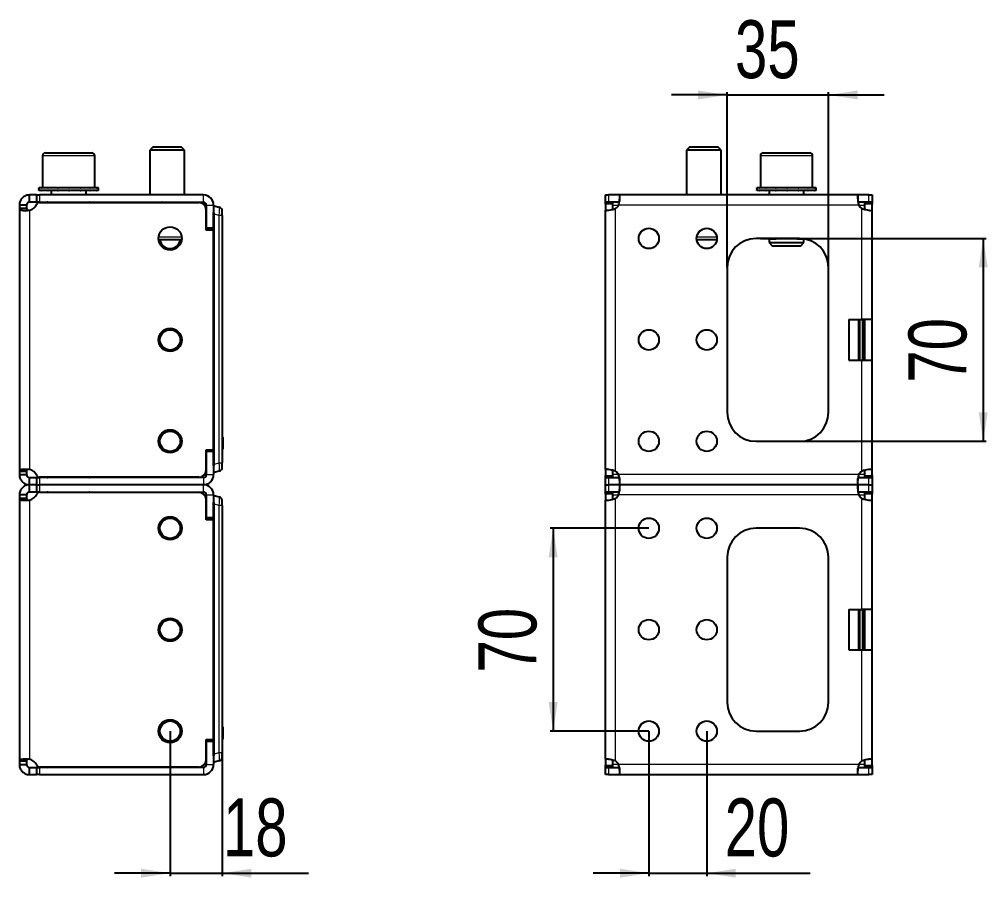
# Model space of a CAD drawing. Header units: millimetres. Extents: x 0 to 2835, y -808 to 618.
# Drawn here: x 1832.7 to 2166.7, y 253.8 to 550 of the extents above; entities that cross this region are included whole.
import ezdxf

# ---------------------------------------------------------------- set-up
doc = ezdxf.new("R2010")
doc.units = ezdxf.units.MM
doc.layers.add('FORMAT', color=7, linetype='Continuous')
doc.styles.add('SLDTEXTSTYLE0', font='TXT', dxfattribs={"width": 0.75})
doc.dimstyles.new('SLDDIMSTYLE0', dxfattribs={"dimtxt": 20, "dimasz": 10, "dimexe": 0, "dimexo": 0.0625, "dimgap": 5, "dimtad": 2, "dimdec": 1, "dimrnd": 1e-09, "dimzin": 12, "dimdsep": 46, "dimtxsty": 'SLDTEXTSTYLE0', "dimsah": 1, "dimcen": 0.09, "dimadec": 0, "dimazin": 3, "dimtfac": 1, "dimtofl": 0, "dimtmove": 0, "dimatfit": 3, "dimfxl": 0, "dimfrac": 2, "dimtolj": 1, "dimtzin": 12, "dimarcsym": 0})
doc.dimstyles.new('SLDDIMSTYLE1', dxfattribs={"dimtxt": 20, "dimasz": 10, "dimexe": 0, "dimexo": 0.0625, "dimgap": 5, "dimtad": 2, "dimdec": 1, "dimrnd": 1e-09, "dimzin": 12, "dimdsep": 46, "dimtxsty": 'SLDTEXTSTYLE0', "dimsah": 1, "dimcen": 0.09, "dimadec": 0, "dimazin": 3, "dimtfac": 1, "dimtmove": 0, "dimatfit": 0, "dimfxl": 0, "dimfrac": 2, "dimtolj": 1, "dimtzin": 12, "dimarcsym": 0})

# ---------------------------------------------------------------- blocks, each defined once
blk = doc.blocks.new('_D_4')
at = {"layer": 'FORMAT'}
for p, q in [((1884.68, 304.38), (1884.68, 254.38)), ((1902.68, 299.63), (1902.68, 254.38)), ((1884.68, 255.38), (1865.45, 255.38)), ((1884.68, 255.38), (1902.68, 255.38)), ((1902.68, 255.38), (1932.46, 255.38))]:
    blk.add_line(p, q, dxfattribs=at)
for points in [[(1884.68, 255.38), (1874.68, 256.92), (1874.68, 253.85)], [(1902.68, 255.38), (1912.68, 253.85), (1912.68, 256.92)]]:
    blk.add_solid(points, dxfattribs=at)
at = {"layer": 'FORMAT', "insert": (1902.91, 281.17), "char_height": 20, "attachment_point": 1, "style": 'SLDTEXTSTYLE0'}
blk.add_mtext('18', dxfattribs=at)
blk = doc.blocks.new('_D_7')
at = {"layer": 'FORMAT'}
for p, q in [((2101.86, 474.39), (2166.2, 474.39)), ((2165.2, 474.39), (2165.2, 404.39)), ((2101.86, 404.39), (2166.2, 404.39))]:
    blk.add_line(p, q, dxfattribs=at)
for points in [[(2165.2, 474.39), (2163.66, 464.39), (2166.74, 464.39)], [(2165.2, 404.39), (2166.74, 414.39), (2163.66, 414.39)]]:
    blk.add_solid(points, dxfattribs=at)
at = {"layer": 'FORMAT', "insert": (2139.42, 424.61), "char_height": 20, "attachment_point": 1, "rotation": 90, "style": 'SLDTEXTSTYLE0'}
blk.add_mtext('70', dxfattribs=at)
blk = doc.blocks.new('_D_8')
at = {"layer": 'FORMAT'}
for p, q in [((2076.85, 464.4), (2076.85, 524.89)), ((2111.85, 464.4), (2111.85, 524.89)), ((2076.85, 523.89), (2057.62, 523.89)), ((2076.85, 523.89), (2111.85, 523.89)), ((2111.85, 523.89), (2131.08, 523.89))]:
    blk.add_line(p, q, dxfattribs=at)
for points in [[(2076.85, 523.89), (2066.85, 525.43), (2066.85, 522.35)], [(2111.85, 523.89), (2121.85, 522.35), (2121.85, 525.43)]]:
    blk.add_solid(points, dxfattribs=at)
at = {"layer": 'FORMAT', "insert": (2079.57, 549.67), "char_height": 20, "attachment_point": 1, "style": 'SLDTEXTSTYLE0'}
blk.add_mtext('35', dxfattribs=at)
blk = doc.blocks.new('_D_9')
at = {"layer": 'FORMAT'}
for p, q in [((2049.85, 304.38), (2049.85, 254.38)), ((2069.85, 304.38), (2069.85, 254.38)), ((2049.85, 255.38), (2030.62, 255.38)), ((2049.85, 255.38), (2069.85, 255.38)), ((2069.85, 255.38), (2105.56, 255.38))]:
    blk.add_line(p, q, dxfattribs=at)
for points in [[(2049.85, 255.38), (2039.85, 256.92), (2039.85, 253.85)], [(2069.85, 255.38), (2079.85, 253.85), (2079.85, 256.92)]]:
    blk.add_solid(points, dxfattribs=at)
at = {"layer": 'FORMAT', "insert": (2076.01, 281.17), "char_height": 20, "attachment_point": 1, "style": 'SLDTEXTSTYLE0'}
blk.add_mtext('20', dxfattribs=at)
blk = doc.blocks.new('_D_10')
at = {"layer": 'FORMAT'}
for p, q in [((2049.84, 374.39), (2015.84, 374.39)), ((2016.84, 374.39), (2016.84, 304.39)), ((2049.84, 304.39), (2015.84, 304.39))]:
    blk.add_line(p, q, dxfattribs=at)
for points in [[(2016.84, 374.39), (2015.3, 364.39), (2018.38, 364.39)], [(2016.84, 304.39), (2018.38, 314.39), (2015.3, 314.39)]]:
    blk.add_solid(points, dxfattribs=at)
at = {"layer": 'FORMAT', "insert": (1991.06, 324.61), "char_height": 20, "attachment_point": 1, "rotation": 90, "style": 'SLDTEXTSTYLE0'}
blk.add_mtext('70', dxfattribs=at)

msp = doc.modelspace()

# ---------------------------------------------------------------- linework, layer by layer
at = {"color": 7, "linetype": 'Continuous', "lineweight": 25}
for p, q in [((1878.76, 505.89), (1877.68, 504.82)), ((1877.68, 504.82), (1877.68, 489.39)), ((1889.68, 504.82), (1877.68, 504.82)), ((1888.61, 505.89), (1878.76, 505.89)), ((1889.68, 504.82), (1888.61, 505.89)), ((1889.68, 489.39), (1889.68, 504.82)), ((2063.92, 505.89), (2062.85, 504.82)), ((2062.85, 504.82), (2062.85, 489.39)), ((2074.85, 504.82), (2062.85, 504.82)), ((2073.77, 505.89), (2063.92, 505.89)), ((2074.85, 504.82), (2073.77, 505.89)), ((2074.85, 489.39), (2074.85, 504.82)), ((1840.68, 502.89), (1840.68, 491.89)), ((1841.68, 503.89), (1857.68, 503.89)), ((1858.68, 491.89), (1858.68, 502.89)), ((2088.35, 502.89), (2088.35, 491.89)), ((2089.35, 503.89), (2097.16, 503.89)), ((2097.16, 503.89), (2105.35, 503.89)), ((2106.35, 491.89), (2106.35, 502.89)), ((1839.43, 491.89), (1839.43, 490.89)), ((1839.43, 491.89), (1839.44, 491.89)), ((1839.44, 491.89), (1839.44, 491.64)), ((1840.23, 491.89), (1839.44, 491.89)), ((1839.44, 490.89), (1839.44, 491.14)), ((1840.23, 491.89), (1840.33, 491.89)), ((1840.33, 491.89), (1840.33, 491.64)), ((1842.47, 491.89), (1840.33, 491.89)), ((1840.33, 490.89), (1840.33, 491.14)), ((1842.47, 491.89), (1842.65, 491.89)), ((1842.65, 491.89), (1842.65, 491.64)), ((1845.81, 491.89), (1842.65, 491.89)), ((1842.65, 490.89), (1842.65, 491.14)), ((1845.81, 491.89), (1846.04, 491.89)), ((1846.04, 491.89), (1846.04, 491.64)), ((1849.73, 491.89), (1846.04, 491.89)), ((1846.04, 490.89), (1846.04, 491.14)), ((1849.73, 491.89), (1849.82, 491.89)), ((1849.95, 491.89), (1849.98, 491.89)), ((1849.98, 491.89), (1849.98, 491.64)), ((1853.65, 491.89), (1849.98, 491.89)), ((1849.98, 490.89), (1849.98, 491.14)), ((1853.65, 491.89), (1853.88, 491.89)), ((1853.88, 491.89), (1853.88, 491.64)), ((1856.97, 491.89), (1853.88, 491.89)), ((1853.88, 490.89), (1853.88, 491.14)), ((1856.97, 491.89), (1857.14, 491.89)), ((1857.14, 491.89), (1857.14, 491.64)), ((1859.17, 491.89), (1857.14, 491.89)), ((1857.14, 490.89), (1857.14, 491.14)), ((1859.17, 491.89), (1859.26, 491.89)), ((1859.26, 491.89), (1859.26, 491.64)), ((1859.93, 491.89), (1859.26, 491.89)), ((1859.26, 490.89), (1859.26, 491.14)), ((1859.93, 490.89), (1859.93, 491.89)), ((2087.1, 491.89), (2087.1, 490.89)), ((2087.1, 491.89), (2087.1, 491.64)), ((2087.93, 491.89), (2087.1, 491.89)), ((2087.1, 491.89), (2087.1, 491.89)), ((2087.1, 490.89), (2087.1, 491.14)), ((2087.93, 491.89), (2088.04, 491.89)), ((2088.04, 491.89), (2088.04, 491.64)), ((2090.2, 491.89), (2088.04, 491.89)), ((2088.04, 490.89), (2088.04, 491.14)), ((2090.2, 491.89), (2090.38, 491.89)), ((2090.38, 491.89), (2090.38, 491.64)), ((2093.56, 491.89), (2090.38, 491.89)), ((2090.38, 490.89), (2090.38, 491.14)), ((2093.56, 491.89), (2093.79, 491.89)), ((2093.79, 491.89), (2093.79, 491.64)), ((2097.49, 491.89), (2093.79, 491.89)), ((2093.79, 490.89), (2093.79, 491.14)), ((2097.49, 491.89), (2097.57, 491.89)), ((2097.69, 491.89), (2097.74, 491.89)), ((2097.74, 491.89), (2097.74, 491.64)), ((2101.4, 491.89), (2097.74, 491.89)), ((2097.74, 490.89), (2097.74, 491.14)), ((2101.4, 491.89), (2101.63, 491.89)), ((2101.63, 491.89), (2101.63, 491.64)), ((2104.7, 491.89), (2101.63, 491.89)), ((2101.63, 490.89), (2101.63, 491.14)), ((2104.7, 491.89), (2104.87, 491.89)), ((2104.87, 491.89), (2104.87, 491.64)), ((2106.87, 491.89), (2104.87, 491.89)), ((2104.87, 490.89), (2104.87, 491.14)), ((2106.87, 491.89), (2106.96, 491.89)), ((2106.96, 491.89), (2106.96, 491.64)), ((2107.6, 491.89), (2106.96, 491.89)), ((2106.96, 490.89), (2106.96, 491.14)), ((2107.6, 490.89), (2107.6, 491.89)), ((1836.18, 486.89), (1836.18, 489.39)), ((1838.59, 489.39), (1836.18, 489.39)), ((1838.58, 489.39), (1838.58, 486.89)), ((1838.58, 489.39), (1839.58, 489.39)), ((1839.43, 490.89), (1839.44, 490.89)), ((1840.23, 490.89), (1839.44, 490.89)), ((1896.18, 489.39), (1839.58, 489.39)), ((1840.23, 490.89), (1840.33, 490.89)), ((1842.47, 490.89), (1840.33, 490.89)), ((1842.47, 490.89), (1842.65, 490.89)), ((1845.81, 490.89), (1842.65, 490.89)), ((1843.68, 490.89), (1843.68, 489.39)), ((1845.81, 490.89), (1846.04, 490.89)), ((1849.73, 490.89), (1846.04, 490.89)), ((1849.73, 490.89), (1849.91, 490.89)), ((1849.91, 490.89), (1849.98, 490.89)), ((1853.65, 490.89), (1849.98, 490.89)), ((1853.65, 490.89), (1853.88, 490.89)), ((1856.97, 490.89), (1853.88, 490.89)), ((1855.68, 489.39), (1855.68, 490.89)), ((1856.97, 490.89), (1857.14, 490.89)), ((1859.17, 490.89), (1857.14, 490.89)), ((1859.17, 490.89), (1859.26, 490.89)), ((1859.93, 490.89), (1859.26, 490.89)), ((2034.85, 486.89), (2034.85, 489.39)), ((2034.85, 489.39), (2035.96, 489.39)), ((2039.68, 489.39), (2035.96, 489.39)), ((2122.01, 489.39), (2039.68, 489.39)), ((2039.68, 489.39), (2039.68, 487.18)), ((2087.93, 490.89), (2087.1, 490.89)), ((2087.1, 490.89), (2087.1, 490.89)), ((2087.93, 490.89), (2088.04, 490.89)), ((2090.2, 490.89), (2088.04, 490.89)), ((2090.2, 490.89), (2090.38, 490.89)), ((2093.56, 490.89), (2090.38, 490.89)), ((2091.35, 490.89), (2091.35, 489.39)), ((2093.56, 490.89), (2093.79, 490.89)), ((2097.49, 490.89), (2093.79, 490.89)), ((2097.49, 490.89), (2097.64, 490.89)), ((2097.64, 490.89), (2097.74, 490.89)), ((2101.4, 490.89), (2097.74, 490.89)), ((2101.4, 490.89), (2101.63, 490.89)), ((2104.7, 490.89), (2101.63, 490.89)), ((2103.35, 489.39), (2103.35, 490.89)), ((2104.7, 490.89), (2104.87, 490.89)), ((2106.87, 490.89), (2104.87, 490.89)), ((2106.87, 490.89), (2106.96, 490.89)), ((2107.6, 490.89), (2106.96, 490.89)), ((2122.01, 489.39), (2122.01, 486.89)), ((2125.74, 489.39), (2122.01, 489.39)), ((2125.74, 489.39), (2126.85, 489.39)), ((2126.85, 489.39), (2126.85, 486.89)), ((1832.68, 485.89), (1832.68, 484.67)), ((1835.18, 485.89), (1832.68, 485.89)), ((1832.68, 484.67), (1832.68, 394.11)), ((1835.18, 484.67), (1832.68, 484.67)), ((1835.18, 485.89), (1835.18, 484.67)), ((1838.59, 486.89), (1836.18, 486.89)), ((1839.58, 486.89), (1838.58, 486.89)), ((1839.58, 486.89), (1896.18, 486.89)), ((1839.61, 486.79), (1894.58, 486.79)), ((1873.43, 486.89), (1873.43, 486.79)), ((1873.72, 486.89), (1873.72, 486.79)), ((1875.41, 486.89), (1875.41, 486.79)), ((1878.36, 486.89), (1878.36, 486.79)), ((1882.12, 486.89), (1882.12, 486.79)), ((1886.11, 486.89), (1886.11, 486.79)), ((1889.74, 486.89), (1889.74, 486.79)), ((1892.44, 486.89), (1892.44, 486.79)), ((1893.81, 486.89), (1893.81, 486.79)), ((1893.93, 486.79), (1893.93, 486.89)), ((1897.18, 485.89), (1897.18, 477.94)), ((1899.68, 485.89), (1899.68, 477.94)), ((1899.68, 485.64), (1899.88, 485.64)), ((1899.88, 485.64), (1901.57, 485.19)), ((2035.96, 486.89), (2034.85, 486.89)), ((2034.85, 486.89), (2034.85, 486.79)), ((2034.85, 486.79), (2037.35, 486.79)), ((2034.85, 486.18), (2034.85, 486.79)), ((2034.85, 486.18), (2034.85, 484.12)), ((2039.68, 486.89), (2035.96, 486.89)), ((2037.35, 486.79), (2037.35, 486.18)), ((2037.35, 486.18), (2037.35, 484.36)), ((2125.74, 486.89), (2122.01, 486.89)), ((2124.35, 486.79), (2126.85, 486.79)), ((2124.35, 486.18), (2124.35, 486.79)), ((2124.35, 484.34), (2124.35, 486.18)), ((2126.85, 486.89), (2125.74, 486.89)), ((2126.85, 486.79), (2126.85, 486.89)), ((2126.85, 486.79), (2126.85, 486.18)), ((2126.85, 484.12), (2126.85, 486.18)), ((1897.08, 477.29), (1897.08, 484.29)), ((1899.68, 395.92), (1899.68, 483.37)), ((1899.88, 396.54), (1899.88, 482.74)), ((1902.68, 482.29), (1902.68, 483.74)), ((1902.68, 482.29), (1902.68, 407.84)), ((2034.85, 394.67), (2034.85, 484.12)), ((2034.85, 484.12), (2035.94, 484.12)), ((2126.85, 446.39), (2126.85, 484.12)), ((1897.08, 478.87), (1897.18, 478.66)), ((1899.68, 477.94), (1897.18, 477.94)), ((1899.68, 477.29), (1897.08, 477.29)), ((1899.68, 477.29), (1899.68, 401.49)), ((2101.85, 474.39), (2086.85, 474.39)), ((2088.62, 474.39), (2088.62, 474.29)), ((1888.65, 473.89), (1880.71, 473.89)), ((2073.31, 473.89), (2066.38, 473.89)), ((2088.52, 474.29), (2088.5, 474.29)), ((2088.52, 474.29), (2088.52, 474.29)), ((2088.62, 474.29), (2088.52, 474.29)), ((2091.87, 474.29), (2088.62, 474.29)), ((2091.35, 474.29), (2091.35, 472.97)), ((2091.35, 472.97), (2092.42, 471.89)), ((2091.35, 472.97), (2097.21, 472.97)), ((2091.87, 474.29), (2093.77, 474.29)), ((2092.42, 471.89), (2097.23, 471.89)), ((2094.32, 474.29), (2093.77, 474.29)), ((2100.37, 474.29), (2094.32, 474.29)), ((2097.21, 472.97), (2103.35, 472.97)), ((2097.23, 471.89), (2102.27, 471.89)), ((2100.92, 474.29), (2100.37, 474.29)), ((2100.92, 474.29), (2102.82, 474.29)), ((2102.27, 471.89), (2103.35, 472.97)), ((2103.26, 474.29), (2102.82, 474.29)), ((2103.35, 472.97), (2103.35, 474.28)), ((2076.85, 464.39), (2076.85, 414.39)), ((2111.85, 414.39), (2111.85, 464.39)), ((2118.85, 446.39), (2123.35, 446.39)), ((2118.85, 446.39), (2118.85, 432.39)), ((2126.85, 446.39), (2123.35, 446.39)), ((2124.35, 432.39), (2124.35, 446.39)), ((2126.85, 432.39), (2126.85, 446.39)), ((2118.85, 432.39), (2123.35, 432.39)), ((2123.35, 432.39), (2126.85, 432.39)), ((2126.85, 394.67), (2126.85, 432.39)), ((1902.68, 407.84), (1902.68, 399.64)), ((1902.88, 405.9), (1902.68, 405.9)), ((1902.88, 405.86), (1902.68, 405.86)), ((1902.88, 405.84), (1902.68, 405.84)), ((1902.88, 405.4), (1902.88, 402.08)), ((2086.85, 404.39), (2101.85, 404.39)), ((1897.08, 401.49), (1899.68, 401.49)), ((1897.08, 394.49), (1897.08, 401.49)), ((1902.88, 401.64), (1902.68, 401.64)), ((1902.88, 401.59), (1902.68, 401.59)), ((1897.08, 400.41), (1897.18, 400.63)), ((1897.18, 400.84), (1897.18, 392.89)), ((1899.68, 400.84), (1897.18, 400.84)), ((1899.68, 400.84), (1899.68, 392.89)), ((1902.68, 399.64), (1902.68, 396.99)), ((1902.68, 395.54), (1902.68, 396.99)), ((2034.85, 394.67), (2034.85, 392.6)), ((2037.35, 394.44), (2037.35, 392.6)), ((2124.35, 392.6), (2124.35, 394.42)), ((2126.85, 394.67), (2125.75, 394.67)), ((2126.85, 392.6), (2126.85, 394.67)), ((1832.68, 394.11), (1835.18, 394.11)), ((1832.68, 394.11), (1832.68, 392.89)), ((1832.68, 392.89), (1835.18, 392.89)), ((1835.18, 394.11), (1835.18, 392.89)), ((1836.18, 389.39), (1836.18, 391.89)), ((1836.18, 391.89), (1838.59, 391.89)), ((1838.58, 391.89), (1838.58, 389.39)), ((1838.58, 391.89), (1839.58, 391.89)), ((1896.18, 391.89), (1839.58, 391.89)), ((1894.58, 391.99), (1839.61, 391.99)), ((1899.88, 393.64), (1899.68, 393.64)), ((1901.57, 394.09), (1899.88, 393.64)), ((2034.85, 391.99), (2034.85, 392.6)), ((2037.35, 391.99), (2034.85, 391.99)), ((2034.85, 391.99), (2034.85, 391.89)), ((2034.85, 389.39), (2034.85, 391.89)), ((2034.85, 391.89), (2035.96, 391.89)), ((2035.96, 391.89), (2039.68, 391.89)), ((2037.35, 392.6), (2037.35, 391.99)), ((2039.68, 391.89), (2039.68, 389.39)), ((2122.01, 391.89), (2125.74, 391.89)), ((2122.01, 389.39), (2122.01, 391.61)), ((2124.35, 391.99), (2124.35, 392.6)), ((2126.85, 391.99), (2124.35, 391.99)), ((2125.74, 391.89), (2126.85, 391.89)), ((2126.85, 392.6), (2126.85, 391.99)), ((2126.85, 391.89), (2126.85, 391.99)), ((2126.85, 391.89), (2126.85, 389.39)), ((1836.18, 386.89), (1836.18, 389.39)), ((1838.59, 389.39), (1836.18, 389.39)), ((1838.58, 389.39), (1838.58, 386.89)), ((1838.58, 389.39), (1839.58, 389.39)), ((1896.18, 389.39), (1839.58, 389.39)), ((2034.85, 386.89), (2034.85, 389.39)), ((2034.85, 389.39), (2035.96, 389.39)), ((2039.68, 389.39), (2035.96, 389.39)), ((2122.01, 389.39), (2039.68, 389.39)), ((2039.68, 389.39), (2039.68, 387.18)), ((2122.01, 389.39), (2122.01, 386.89)), ((2125.74, 389.39), (2122.01, 389.39)), ((2125.74, 389.39), (2126.85, 389.39)), ((2126.85, 389.39), (2126.85, 386.89)), ((1832.68, 385.89), (1832.68, 384.67)), ((1835.18, 385.89), (1832.68, 385.89)), ((1832.68, 384.67), (1832.68, 294.11)), ((1835.18, 384.67), (1832.68, 384.67)), ((1835.18, 385.89), (1835.18, 384.67)), ((1838.59, 386.89), (1836.18, 386.89)), ((1839.58, 386.89), (1838.58, 386.89)), ((1839.58, 386.89), (1896.18, 386.89)), ((1839.61, 386.79), (1894.58, 386.79)), ((1897.08, 377.29), (1897.08, 384.29)), ((1897.18, 385.89), (1897.18, 377.94)), ((1899.68, 385.89), (1899.68, 377.94)), ((1899.68, 385.64), (1899.88, 385.64)), ((1899.88, 385.64), (1901.57, 385.19)), ((2035.96, 386.89), (2034.85, 386.89)), ((2034.85, 386.89), (2034.85, 386.79)), ((2034.85, 386.79), (2037.35, 386.79)), ((2034.85, 386.18), (2034.85, 386.79)), ((2034.85, 386.18), (2034.85, 384.12)), ((2039.68, 386.89), (2035.96, 386.89)), ((2037.35, 386.79), (2037.35, 386.18)), ((2037.35, 386.18), (2037.35, 384.36)), ((2125.74, 386.89), (2122.01, 386.89)), ((2124.35, 386.79), (2126.85, 386.79)), ((2124.35, 386.18), (2124.35, 386.79)), ((2124.35, 384.34), (2124.35, 386.18)), ((2126.85, 386.89), (2125.74, 386.89)), ((2126.85, 386.79), (2126.85, 386.89)), ((2126.85, 386.79), (2126.85, 386.18)), ((2126.85, 384.12), (2126.85, 386.18)), ((1899.68, 295.92), (1899.68, 383.37)), ((1899.88, 296.54), (1899.88, 382.74)), ((1902.68, 382.29), (1902.68, 383.74)), ((1902.68, 382.29), (1902.68, 307.84)), ((2034.85, 294.67), (2034.85, 384.12)), ((2034.85, 384.12), (2035.94, 384.12)), ((2126.85, 346.39), (2126.85, 384.12)), ((1897.08, 378.87), (1897.18, 378.66)), ((1899.68, 377.94), (1897.18, 377.94)), ((1899.68, 377.29), (1897.08, 377.29)), ((1899.68, 377.29), (1899.68, 301.49)), ((2101.85, 374.39), (2086.85, 374.39)), ((2076.85, 364.39), (2076.85, 314.39)), ((2111.85, 314.39), (2111.85, 364.39)), ((2118.85, 346.39), (2123.35, 346.39)), ((2118.85, 346.39), (2118.85, 332.39)), ((2126.85, 346.39), (2123.35, 346.39)), ((2124.35, 332.39), (2124.35, 346.39)), ((2126.85, 332.39), (2126.85, 346.39)), ((2118.85, 332.39), (2123.35, 332.39)), ((2123.35, 332.39), (2126.85, 332.39)), ((2126.85, 294.67), (2126.85, 332.39)), ((1902.68, 307.84), (1902.68, 299.64)), ((1902.88, 305.9), (1902.68, 305.9)), ((1902.88, 305.86), (1902.68, 305.86)), ((1902.88, 305.84), (1902.68, 305.84)), ((1902.88, 305.4), (1902.88, 302.08)), ((2086.85, 304.39), (2101.85, 304.39)), ((1897.08, 301.49), (1899.68, 301.49)), ((1897.08, 294.49), (1897.08, 301.49)), ((1897.18, 300.84), (1897.18, 292.89)), ((1899.68, 300.84), (1897.18, 300.84)), ((1899.68, 300.84), (1899.68, 292.89)), ((1902.88, 301.64), (1902.68, 301.64)), ((1902.88, 301.59), (1902.68, 301.59)), ((1897.08, 300.41), (1897.18, 300.63)), ((1902.68, 299.64), (1902.68, 296.99)), ((1832.68, 294.11), (1835.18, 294.11)), ((1832.68, 294.11), (1832.68, 292.89)), ((1835.18, 294.11), (1835.18, 292.89)), ((1901.57, 294.09), (1899.88, 293.64)), ((1902.68, 295.54), (1902.68, 296.99)), ((2034.85, 294.67), (2034.85, 292.6)), ((2037.35, 294.44), (2037.35, 292.6)), ((2124.35, 292.6), (2124.35, 294.42)), ((2126.85, 294.67), (2125.75, 294.67)), ((2126.85, 292.6), (2126.85, 294.67)), ((1832.68, 292.89), (1835.18, 292.89)), ((1836.18, 289.39), (1836.18, 291.89)), ((1836.18, 291.89), (1838.59, 291.89)), ((1838.58, 291.89), (1838.58, 289.39)), ((1838.58, 291.89), (1839.58, 291.89)), ((1896.18, 291.89), (1839.58, 291.89)), ((1894.58, 291.99), (1839.61, 291.99)), ((1899.88, 293.64), (1899.68, 293.64)), ((2034.85, 291.99), (2034.85, 292.6)), ((2037.35, 291.99), (2034.85, 291.99)), ((2034.85, 291.99), (2034.85, 291.89)), ((2034.85, 289.39), (2034.85, 291.89)), ((2034.85, 291.89), (2035.96, 291.89)), ((2035.96, 291.89), (2039.68, 291.89)), ((2037.35, 292.6), (2037.35, 291.99)), ((2039.68, 291.89), (2039.68, 289.39)), ((2122.01, 291.89), (2125.74, 291.89)), ((2122.01, 289.39), (2122.01, 291.61)), ((2124.35, 291.99), (2124.35, 292.6)), ((2126.85, 291.99), (2124.35, 291.99)), ((2125.74, 291.89), (2126.85, 291.89)), ((2126.85, 292.6), (2126.85, 291.99)), ((2126.85, 291.89), (2126.85, 291.99)), ((2126.85, 291.89), (2126.85, 289.39)), ((1836.18, 289.39), (1838.59, 289.39)), ((1839.58, 289.39), (1838.58, 289.39)), ((1839.58, 289.39), (1896.18, 289.39)), ((2035.96, 289.39), (2034.85, 289.39)), ((2035.96, 289.39), (2039.68, 289.39)), ((2039.68, 289.39), (2122.01, 289.39)), ((2122.01, 289.39), (2125.74, 289.39)), ((2126.85, 289.39), (2125.74, 289.39))]:
    msp.add_line(p, q, dxfattribs=at)
at = {"color": 8, "linetype": 'Continuous', "lineweight": 18}
for p, q in [((1858.68, 502.89), (1840.68, 502.89)), ((2097.14, 502.89), (2088.35, 502.89)), ((2106.35, 502.89), (2097.14, 502.89)), ((1839.58, 489.39), (1839.58, 486.89)), ((1896.18, 486.89), (1896.18, 489.39)), ((2035.96, 489.39), (2035.96, 486.89)), ((2125.74, 486.89), (2125.74, 489.39)), ((1897.18, 485.89), (1899.68, 485.89)), ((2037.35, 486.18), (2034.85, 486.18)), ((2037.35, 485.89), (2039.43, 485.89)), ((2038.35, 394.11), (2038.35, 484.67)), ((2122.26, 485.89), (2039.43, 485.89)), ((2122.26, 485.89), (2124.35, 485.89)), ((2123.35, 446.39), (2123.35, 484.67)), ((2126.85, 486.18), (2124.35, 486.18)), ((1836.18, 484.12), (1836.18, 394.67)), ((1901.57, 482.29), (1899.88, 482.74)), ((1901.57, 396.99), (1901.57, 482.29)), ((1902.68, 482.29), (1901.57, 482.29)), ((1899.49, 477.29), (1899.49, 477.94)), ((1880.71, 474.89), (1888.65, 474.89)), ((2066.38, 474.89), (2073.31, 474.89)), ((2093.77, 474.39), (2093.77, 474.29)), ((2094.32, 474.39), (2094.32, 474.29)), ((2100.37, 474.39), (2100.37, 474.29)), ((2100.92, 474.39), (2100.92, 474.29)), ((2122.15, 432.39), (2122.15, 446.39)), ((2122.35, 446.39), (2122.35, 432.39)), ((2122.46, 432.39), (2122.46, 446.39)), ((2122.66, 446.39), (2122.66, 432.39)), ((2123.54, 432.39), (2123.54, 446.39)), ((2123.74, 446.39), (2123.74, 432.39)), ((2123.84, 432.39), (2123.84, 446.39)), ((2124.04, 446.39), (2124.04, 432.39)), ((2123.35, 394.11), (2123.35, 432.39)), ((1902.88, 405.4), (1902.68, 405.4)), ((1899.49, 400.84), (1899.49, 401.49)), ((1902.88, 402.08), (1902.68, 402.08)), ((1899.88, 396.54), (1901.57, 396.99)), ((1901.57, 396.99), (1902.68, 396.99)), ((1839.58, 391.89), (1839.58, 389.39)), ((1896.18, 391.89), (1896.18, 389.39)), ((1897.18, 392.89), (1899.68, 392.89)), ((2034.85, 392.6), (2037.35, 392.6)), ((2035.96, 391.89), (2035.96, 389.39)), ((2039.43, 392.89), (2037.35, 392.89)), ((2122.26, 392.89), (2039.43, 392.89)), ((2124.35, 392.89), (2122.26, 392.89)), ((2124.35, 392.6), (2126.85, 392.6)), ((2125.74, 389.39), (2125.74, 391.89)), ((1839.58, 389.39), (1839.58, 386.89)), ((1896.18, 386.89), (1896.18, 389.39)), ((2035.96, 389.39), (2035.96, 386.89)), ((2125.74, 386.89), (2125.74, 389.39)), ((1897.18, 385.89), (1899.68, 385.89)), ((2037.35, 386.18), (2034.85, 386.18)), ((2037.35, 385.89), (2039.43, 385.89)), ((2038.35, 294.11), (2038.35, 384.67)), ((2122.26, 385.89), (2039.43, 385.89)), ((2122.26, 385.89), (2124.35, 385.89)), ((2123.35, 346.39), (2123.35, 384.67)), ((2126.85, 386.18), (2124.35, 386.18)), ((1836.18, 384.12), (1836.18, 294.67)), ((1901.57, 382.29), (1899.88, 382.74)), ((1901.57, 296.99), (1901.57, 382.29)), ((1902.68, 382.29), (1901.57, 382.29)), ((1899.49, 377.29), (1899.49, 377.94)), ((2122.15, 332.39), (2122.15, 346.39)), ((2122.35, 346.39), (2122.35, 332.39)), ((2122.46, 332.39), (2122.46, 346.39)), ((2122.66, 346.39), (2122.66, 332.39)), ((2123.54, 332.39), (2123.54, 346.39)), ((2123.74, 346.39), (2123.74, 332.39)), ((2123.84, 332.39), (2123.84, 346.39)), ((2124.04, 346.39), (2124.04, 332.39)), ((2123.35, 294.11), (2123.35, 332.39)), ((1902.88, 305.4), (1902.68, 305.4)), ((1899.49, 300.84), (1899.49, 301.49)), ((1902.88, 302.08), (1902.68, 302.08)), ((1899.88, 296.54), (1901.57, 296.99)), ((1901.57, 296.99), (1902.68, 296.99)), ((1839.58, 291.89), (1839.58, 289.39)), ((1896.18, 291.89), (1896.18, 289.39)), ((1897.18, 292.89), (1899.68, 292.89)), ((2034.85, 292.6), (2037.35, 292.6)), ((2035.96, 291.89), (2035.96, 289.39)), ((2039.43, 292.89), (2037.35, 292.89)), ((2122.26, 292.89), (2039.43, 292.89)), ((2124.35, 292.89), (2122.26, 292.89)), ((2124.35, 292.6), (2126.85, 292.6)), ((2125.74, 289.39), (2125.74, 291.89))]:
    msp.add_line(p, q, dxfattribs=at)
at = {"color": 7, "linetype": 'Continuous', "lineweight": 25}
for centre, radius in [((1884.68, 474.39), 4), ((2049.85, 474.39), 3.5), ((2069.85, 474.39), 3.5), ((1884.68, 439.39), 4), ((1884.68, 439.39), 3.5), ((2049.85, 439.39), 3.5), ((2069.85, 439.39), 3.5), ((1884.68, 404.39), 4), ((1884.68, 404.39), 3.5), ((2049.85, 404.39), 3.5), ((2069.85, 404.39), 3.5), ((1884.68, 374.39), 4), ((1884.68, 374.39), 3.5), ((2049.85, 374.39), 3.5), ((2069.85, 374.39), 3.5), ((1884.68, 339.39), 4), ((1884.68, 339.39), 3.5), ((2049.85, 339.39), 3.5), ((2069.85, 339.39), 3.5), ((1884.68, 304.39), 4), ((1884.68, 304.39), 3.5), ((2049.85, 304.39), 3.5), ((2069.85, 304.39), 3.5)]:
    msp.add_circle(centre, radius, dxfattribs=at)
for centre, radius, start, end in [((1841.68, 502.89), 1, 90, 180), ((1857.68, 502.89), 1, 0, 90), ((2089.35, 502.89), 1, 90, 180), ((2105.35, 502.89), 1, 0, 90), ((1896.18, 485.89), 3.5, 360, 90), ((1835.46, 487.54), 3.5, 281.8948, 337.1146), ((1839.61, 485.79), 1, 90, 157.1146), ((1842.33, 486.54), 0.35, 45.5847, 90), ((1857.03, 486.54), 0.35, 90, 134.4153), ((1894.58, 484.29), 2.5, 360, 90), ((1896.18, 485.89), 1, 360, 90), ((1901.18, 483.74), 1.5, 0, 75), ((2036.35, 487.54), 3.5, 304.8499, 331.8729), ((2125.35, 487.54), 3.5, 208.1271, 235.1501), ((2086.85, 464.39), 10, 90, 180), ((2101.85, 464.39), 10, 0, 90), ((1884.68, 474.39), 3.5, 188.2132, 351.7868), ((2086.85, 414.39), 10, 180, 270), ((2101.85, 414.39), 10, 270, 0), ((1835.46, 391.24), 3.5, 22.8854, 78.1052), ((1894.58, 394.49), 2.5, 270, 0), ((1901.18, 395.54), 1.5, 285, 0), ((1839.61, 392.99), 1, 202.8854, 270), ((1842.33, 392.24), 0.35, 270, 314.4153), ((1857.03, 392.24), 0.35, 225.5847, 270), ((1896.18, 392.89), 3.5, 270, 0), ((1896.18, 392.89), 1, 270, 0), ((2036.35, 391.24), 3.5, 28.1271, 55.1501), ((2125.35, 391.24), 3.5, 124.8499, 151.8729), ((1896.18, 385.89), 3.5, 360, 90), ((1835.46, 387.54), 3.5, 281.8948, 337.1146), ((1839.61, 385.79), 1, 90, 157.1146), ((1842.33, 386.54), 0.35, 45.5847, 90), ((1857.03, 386.54), 0.35, 90, 134.4153), ((1894.58, 384.29), 2.5, 360, 90), ((1896.18, 385.89), 1, 360, 90), ((1901.18, 383.74), 1.5, 0, 75), ((2036.35, 387.54), 3.5, 304.8499, 331.8729), ((2125.35, 387.54), 3.5, 208.1271, 235.1501), ((2086.85, 364.39), 10, 90, 180), ((2101.85, 364.39), 10, 0, 90), ((2086.85, 314.39), 10, 180, 270), ((2101.85, 314.39), 10, 270, 0), ((1835.46, 291.24), 3.5, 22.8854, 78.1052), ((1894.58, 294.49), 2.5, 270, 0), ((1901.18, 295.54), 1.5, 285, 0), ((2036.35, 291.24), 3.5, 28.1271, 55.1501), ((2125.35, 291.24), 3.5, 124.8499, 151.8729), ((1839.61, 292.99), 1, 202.8854, 270), ((1842.33, 292.24), 0.35, 270, 314.4153), ((1857.03, 292.24), 0.35, 225.5847, 270), ((1896.18, 292.89), 3.5, 270, 0), ((1896.18, 292.89), 1, 270, 0)]:
    msp.add_arc(centre, radius, start, end, dxfattribs=at)
at = {"color": 8, "linetype": 'Continuous', "lineweight": 18}
for centre, major_axis, start_param, end_param in [((1901.18, 482.19), (0.38, 3), 4.762686, 6.266445), ((1901.18, 397.1), (-0.38, 3), 3.158333, 4.662092), ((1901.18, 382.19), (0.38, 3), 4.762686, 6.266445), ((1901.18, 297.1), (-0.38, 3), 3.158333, 4.662092)]:
    msp.add_ellipse(centre, major_axis=major_axis, ratio=0.123038, start_param=start_param, end_param=end_param, dxfattribs=at)
at = {"color": 7, "linetype": 'Continuous', "lineweight": 25}
for centre, major_axis, start_param, end_param in [((1888.29, 485.64), (11.57, -3.1), 0.067037, 0.253072), ((1888.29, 393.64), (11.57, 3.1), 6.030113, 6.216148), ((1888.29, 385.64), (11.57, -3.1), 0.067037, 0.253072), ((1888.29, 293.64), (11.57, 3.1), 6.030113, 6.216148)]:
    msp.add_ellipse(centre, major_axis=major_axis, ratio=0.250563, start_param=start_param, end_param=end_param, dxfattribs=at)
for points, knots in [([(1839.44, 491.64), (1839.44, 491.68), (1839.43, 491.75), (1839.43, 491.83), (1839.43, 491.87), (1839.43, 491.89)], [0, 0, 0, 0, 0.499981, 0.749988, 1, 1, 1, 1]), ([(1839.43, 490.89), (1839.43, 490.91), (1839.43, 490.95), (1839.43, 491.04), (1839.44, 491.1), (1839.44, 491.14)], [0, 0, 0, 0, 0.25014, 0.50028, 1, 1, 1, 1]), ([(1840.33, 491.64), (1840.32, 491.68), (1840.29, 491.75), (1840.26, 491.83), (1840.24, 491.87), (1840.23, 491.89)], [0, 0, 0, 0, 0.499981, 0.749988, 1, 1, 1, 1]), ([(1840.23, 490.89), (1840.24, 490.91), (1840.26, 490.95), (1840.29, 491.04), (1840.32, 491.1), (1840.33, 491.14)], [0, 0, 0, 0, 0.2501401, 0.5002802, 1, 1, 1, 1]), ([(1842.65, 491.64), (1842.62, 491.68), (1842.58, 491.75), (1842.52, 491.83), (1842.49, 491.87), (1842.47, 491.89)], [0, 0, 0, 0, 0.499981, 0.749988, 1, 1, 1, 1]), ([(1842.47, 490.89), (1842.49, 490.91), (1842.52, 490.95), (1842.58, 491.04), (1842.62, 491.1), (1842.65, 491.14)], [0, 0, 0, 0, 0.25014, 0.50028, 1, 1, 1, 1]), ([(1846.04, 491.64), (1846, 491.68), (1845.94, 491.75), (1845.87, 491.83), (1845.83, 491.87), (1845.81, 491.89)], [0, 0, 0, 0, 0.499981, 0.749988, 1, 1, 1, 1]), ([(1845.81, 490.89), (1845.83, 490.91), (1845.87, 490.95), (1845.94, 491.04), (1846, 491.1), (1846.04, 491.14)], [0, 0, 0, 0, 0.25014, 0.50028, 1, 1, 1, 1]), ([(1849.98, 491.64), (1849.94, 491.68), (1849.88, 491.75), (1849.8, 491.83), (1849.76, 491.87), (1849.73, 491.89)], [0, 0, 0, 0, 0.499981, 0.749988, 1, 1, 1, 1]), ([(1849.73, 490.89), (1849.76, 490.91), (1849.8, 490.95), (1849.88, 491.04), (1849.94, 491.1), (1849.98, 491.14)], [0, 0, 0, 0, 0.25014, 0.50028, 1, 1, 1, 1]), ([(1849.98, 491.64), (1849.97, 491.71), (1849.95, 491.84), (1849.92, 491.88), (1849.91, 491.89)], [0, 0, 0, 0, 0.561794, 1, 1, 1, 1]), ([(1849.98, 491.14), (1849.97, 491.07), (1849.95, 490.94), (1849.92, 490.91), (1849.91, 490.89)], [0, 0, 0, 0, 0.561794, 1, 1, 1, 1]), ([(1853.88, 491.64), (1853.84, 491.68), (1853.79, 491.75), (1853.71, 491.83), (1853.67, 491.87), (1853.65, 491.89)], [0, 0, 0, 0, 0.499981, 0.749988, 1, 1, 1, 1]), ([(1853.65, 490.89), (1853.67, 490.91), (1853.71, 490.95), (1853.79, 491.04), (1853.84, 491.1), (1853.88, 491.14)], [0, 0, 0, 0, 0.25014, 0.50028, 1, 1, 1, 1]), ([(1857.14, 491.64), (1857.11, 491.68), (1857.07, 491.75), (1857.01, 491.83), (1856.98, 491.87), (1856.97, 491.89)], [0, 0, 0, 0, 0.499981, 0.749988, 1, 1, 1, 1]), ([(1856.97, 490.89), (1856.98, 490.91), (1857.01, 490.95), (1857.07, 491.04), (1857.11, 491.1), (1857.14, 491.14)], [0, 0, 0, 0, 0.25014, 0.50028, 1, 1, 1, 1]), ([(1859.26, 491.64), (1859.25, 491.68), (1859.23, 491.75), (1859.2, 491.83), (1859.18, 491.87), (1859.17, 491.89)], [0, 0, 0, 0, 0.499981, 0.749988, 1, 1, 1, 1]), ([(1859.17, 490.89), (1859.18, 490.91), (1859.2, 490.95), (1859.23, 491.04), (1859.25, 491.1), (1859.26, 491.14)], [0, 0, 0, 0, 0.25014, 0.50028, 1, 1, 1, 1]), ([(2087.1, 491.64), (2087.1, 491.68), (2087.1, 491.75), (2087.1, 491.83), (2087.1, 491.87), (2087.1, 491.89)], [0, 0, 0, 0, 0.499981, 0.749988, 1, 1, 1, 1]), ([(2087.1, 490.89), (2087.1, 490.91), (2087.1, 490.95), (2087.1, 491.04), (2087.1, 491.1), (2087.1, 491.14)], [0, 0, 0, 0, 0.25014, 0.50028, 1, 1, 1, 1]), ([(2088.04, 491.64), (2088.02, 491.68), (2087.99, 491.75), (2087.96, 491.83), (2087.94, 491.87), (2087.93, 491.89)], [0, 0, 0, 0, 0.499981, 0.749988, 1, 1, 1, 1]), ([(2087.93, 490.89), (2087.94, 490.91), (2087.96, 490.95), (2087.99, 491.04), (2088.02, 491.1), (2088.04, 491.14)], [0, 0, 0, 0, 0.25014, 0.50028, 1, 1, 1, 1]), ([(2090.38, 491.64), (2090.35, 491.68), (2090.31, 491.75), (2090.25, 491.83), (2090.22, 491.87), (2090.2, 491.89)], [0, 0, 0, 0, 0.499981, 0.749988, 1, 1, 1, 1]), ([(2090.2, 490.89), (2090.22, 490.91), (2090.25, 490.95), (2090.31, 491.04), (2090.35, 491.1), (2090.38, 491.14)], [0, 0, 0, 0, 0.25014, 0.50028, 1, 1, 1, 1]), ([(2093.79, 491.64), (2093.75, 491.68), (2093.69, 491.75), (2093.62, 491.83), (2093.58, 491.87), (2093.56, 491.89)], [0, 0, 0, 0, 0.4999808, 0.7499881, 1, 1, 1, 1]), ([(2093.56, 490.89), (2093.58, 490.91), (2093.62, 490.95), (2093.69, 491.04), (2093.75, 491.1), (2093.79, 491.14)], [0, 0, 0, 0, 0.25014, 0.50028, 1, 1, 1, 1]), ([(2097.74, 491.64), (2097.7, 491.68), (2097.64, 491.75), (2097.55, 491.83), (2097.51, 491.87), (2097.49, 491.89)], [0, 0, 0, 0, 0.499981, 0.749988, 1, 1, 1, 1]), ([(2097.49, 490.89), (2097.51, 490.91), (2097.55, 490.95), (2097.64, 491.04), (2097.7, 491.1), (2097.74, 491.14)], [0, 0, 0, 0, 0.25014, 0.50028, 1, 1, 1, 1]), ([(2097.74, 491.64), (2097.72, 491.71), (2097.69, 491.84), (2097.66, 491.88), (2097.64, 491.89)], [0, 0, 0, 0, 0.561794, 1, 1, 1, 1]), ([(2097.74, 491.14), (2097.72, 491.07), (2097.69, 490.94), (2097.66, 490.91), (2097.64, 490.89)], [0, 0, 0, 0, 0.5617942, 1, 1, 1, 1]), ([(2101.63, 491.64), (2101.59, 491.68), (2101.54, 491.75), (2101.46, 491.83), (2101.42, 491.87), (2101.4, 491.89)], [0, 0, 0, 0, 0.499981, 0.749988, 1, 1, 1, 1]), ([(2101.4, 490.89), (2101.42, 490.91), (2101.46, 490.95), (2101.54, 491.04), (2101.59, 491.1), (2101.63, 491.14)], [0, 0, 0, 0, 0.25014, 0.50028, 1, 1, 1, 1]), ([(2104.87, 491.64), (2104.84, 491.68), (2104.8, 491.75), (2104.74, 491.83), (2104.71, 491.87), (2104.7, 491.89)], [0, 0, 0, 0, 0.499981, 0.749988, 1, 1, 1, 1]), ([(2104.7, 490.89), (2104.71, 490.91), (2104.74, 490.95), (2104.8, 491.04), (2104.84, 491.1), (2104.87, 491.14)], [0, 0, 0, 0, 0.25014, 0.50028, 1, 1, 1, 1]), ([(2106.96, 491.64), (2106.95, 491.68), (2106.92, 491.75), (2106.89, 491.83), (2106.88, 491.87), (2106.87, 491.89)], [0, 0, 0, 0, 0.499981, 0.749988, 1, 1, 1, 1]), ([(2106.87, 490.89), (2106.88, 490.91), (2106.89, 490.95), (2106.92, 491.04), (2106.95, 491.1), (2106.96, 491.14)], [0, 0, 0, 0, 0.25014, 0.50028, 1, 1, 1, 1]), ([(1836.18, 489.39), (1835.89, 489.37), (1835.34, 489.33), (1834.43, 488.98), (1833.55, 488.31), (1832.83, 487.2), (1832.73, 486.34), (1832.68, 485.89)], [0, 0, 0, 0, 0.16069, 0.3013121, 0.5219513, 0.7535732, 1, 1, 1, 1]), ([(2039.43, 485.89), (2039.49, 486.15), (2039.59, 486.64), (2039.73, 487.46), (2039.83, 488.17), (2039.85, 488.74), (2039.83, 489.1), (2039.78, 489.34), (2039.71, 489.37), (2039.68, 489.39)], [0, 0, 0, 0, 0.144067, 0.271276, 0.474907, 0.597997, 0.726338, 0.860245, 1, 1, 1, 1]), ([(2122.01, 489.39), (2121.98, 489.37), (2121.93, 489.33), (2121.86, 488.98), (2121.84, 488.31), (2121.97, 487.2), (2122.16, 486.34), (2122.26, 485.89)], [0, 0, 0, 0, 0.16069, 0.3013121, 0.5219513, 0.7535732, 1, 1, 1, 1]), ([(1832.68, 484.67), (1832.73, 484.54), (1832.82, 484.33), (1833.39, 484.13), (1833.99, 484.06), (1834.62, 484.04), (1835.37, 484.06), (1835.91, 484.1), (1836.18, 484.12)], [0, 0, 0, 0, 0.254149, 0.448213, 0.574908, 0.708872, 0.850468, 1, 1, 1, 1]), ([(1836.18, 486.89), (1836.1, 486.89), (1835.94, 486.87), (1835.73, 486.79), (1835.57, 486.69), (1835.44, 486.57), (1835.33, 486.43), (1835.21, 486.19), (1835.19, 486.01), (1835.18, 485.89)], [0, 0, 0, 0, 0.1567865, 0.2908092, 0.4035006, 0.4972984, 0.6071328, 0.7261813, 1, 1, 1, 1]), ([(1835.18, 484.67), (1835.2, 484.55), (1835.22, 484.35), (1835.37, 484.14), (1835.5, 484.09), (1835.55, 484.08)], [0, 0, 0, 0, 0.488232, 0.819706, 1, 1, 1, 1]), ([(1873.69, 486.79), (1873.69, 486.8), (1873.68, 486.84), (1873.67, 486.87), (1873.67, 486.89)], [0, 0, 0, 0, 0.374848, 1, 1, 1, 1]), ([(1875.32, 486.79), (1875.32, 486.8), (1875.3, 486.84), (1875.28, 486.87), (1875.27, 486.89)], [0, 0, 0, 0, 0.374848, 1, 1, 1, 1]), ([(1878.23, 486.79), (1878.22, 486.8), (1878.19, 486.84), (1878.16, 486.87), (1878.15, 486.89)], [0, 0, 0, 0, 0.374848, 1, 1, 1, 1]), ([(1881.97, 486.79), (1881.96, 486.8), (1881.92, 486.84), (1881.89, 486.87), (1881.87, 486.89)], [0, 0, 0, 0, 0.374848, 1, 1, 1, 1]), ([(1885.97, 486.79), (1885.95, 486.8), (1885.92, 486.84), (1885.89, 486.87), (1885.87, 486.89)], [0, 0, 0, 0, 0.374848, 1, 1, 1, 1]), ([(1889.62, 486.79), (1889.61, 486.8), (1889.58, 486.84), (1889.55, 486.87), (1889.53, 486.89)], [0, 0, 0, 0, 0.374848, 1, 1, 1, 1]), ([(1892.36, 486.79), (1892.36, 486.8), (1892.34, 486.84), (1892.32, 486.87), (1892.31, 486.89)], [0, 0, 0, 0, 0.374848, 1, 1, 1, 1]), ([(1893.79, 486.79), (1893.79, 486.8), (1893.78, 486.84), (1893.77, 486.87), (1893.77, 486.89)], [0, 0, 0, 0, 0.374848, 1, 1, 1, 1]), ([(2034.85, 484.12), (2034.87, 484.1), (2034.92, 484.07), (2035.32, 484.06), (2036.03, 484.1), (2037.13, 484.31), (2037.93, 484.55), (2038.35, 484.67)], [0, 0, 0, 0, 0.17084, 0.319217, 0.548103, 0.767822, 1, 1, 1, 1]), ([(2123.35, 484.67), (2123.8, 484.54), (2124.61, 484.33), (2125.52, 484.13), (2126.11, 484.06), (2126.51, 484.04), (2126.79, 484.06), (2126.83, 484.1), (2126.85, 484.12)], [0, 0, 0, 0, 0.254149, 0.448213, 0.574908, 0.708872, 0.850468, 1, 1, 1, 1]), ([(2088.5, 474.29), (2088.45, 474.3), (2088.37, 474.3), (2088.23, 474.33), (2088.16, 474.38), (2088.14, 474.39)], [0, 0, 0, 0, 0.418107, 0.837733, 1, 1, 1, 1]), ([(2091.87, 474.29), (2091.8, 474.29), (2091.69, 474.3), (2091.62, 474.36), (2091.6, 474.39)], [0, 0, 0, 0, 0.594904, 1, 1, 1, 1]), ([(1902.88, 405.84), (1902.88, 405.83), (1902.88, 405.82), (1902.88, 405.7), (1902.88, 405.56), (1902.88, 405.45), (1902.88, 405.4)], [0, 0, 0, 0, 0.281303, 0.555629, 0.773878, 1, 1, 1, 1]), ([(1902.88, 402.08), (1902.88, 402.01), (1902.88, 401.89), (1902.88, 401.74), (1902.88, 401.65), (1902.88, 401.64), (1902.88, 401.64)], [0, 0, 0, 0, 0.285197, 0.560428, 0.777044, 1, 1, 1, 1]), ([(1836.18, 394.67), (1835.87, 394.68), (1835.28, 394.71), (1834.33, 394.72), (1833.46, 394.68), (1832.81, 394.47), (1832.72, 394.23), (1832.68, 394.11)], [0, 0, 0, 0, 0.17084, 0.319217, 0.548103, 0.767822, 1, 1, 1, 1]), ([(1835.71, 394.72), (1835.71, 394.72), (1835.64, 394.72), (1835.54, 394.71), (1835.41, 394.66), (1835.31, 394.57), (1835.21, 394.4), (1835.19, 394.23), (1835.18, 394.11)], [0, 0, 0, 0, 0.010499, 0.167595, 0.301027, 0.450649, 0.615637, 1, 1, 1, 1]), ([(2038.35, 394.11), (2037.89, 394.24), (2037.09, 394.46), (2036.17, 394.65), (2035.58, 394.72), (2035.18, 394.74), (2034.9, 394.73), (2034.87, 394.69), (2034.85, 394.67)], [0, 0, 0, 0, 0.254149, 0.448213, 0.574908, 0.708872, 0.850468, 1, 1, 1, 1]), ([(2126.85, 394.67), (2126.82, 394.68), (2126.78, 394.71), (2126.38, 394.72), (2125.66, 394.68), (2124.57, 394.47), (2123.76, 394.23), (2123.35, 394.11)], [0, 0, 0, 0, 0.17084, 0.319217, 0.548103, 0.767822, 1, 1, 1, 1]), ([(1832.68, 392.89), (1832.7, 392.63), (1832.73, 392.14), (1833.01, 391.32), (1833.48, 390.61), (1834.11, 390.05), (1834.72, 389.69), (1835.43, 389.44), (1835.93, 389.41), (1836.18, 389.39)], [0, 0, 0, 0, 0.144067, 0.271276, 0.474907, 0.597997, 0.726338, 0.860245, 1, 1, 1, 1]), ([(1835.18, 392.89), (1835.2, 392.75), (1835.22, 392.56), (1835.34, 392.34), (1835.45, 392.2), (1835.59, 392.08), (1835.77, 391.97), (1835.97, 391.9), (1836.11, 391.9), (1836.18, 391.89)], [0, 0, 0, 0, 0.294103, 0.406373, 0.497014, 0.611853, 0.731691, 0.860101, 1, 1, 1, 1]), ([(2039.68, 389.39), (2039.71, 389.41), (2039.77, 389.45), (2039.83, 389.81), (2039.86, 390.47), (2039.72, 391.58), (2039.53, 392.45), (2039.43, 392.89)], [0, 0, 0, 0, 0.16069, 0.3013121, 0.5219513, 0.7535732, 1, 1, 1, 1]), ([(2122.26, 392.89), (2122.21, 392.63), (2122.11, 392.14), (2121.96, 391.32), (2121.86, 390.61), (2121.84, 390.05), (2121.86, 389.69), (2121.92, 389.44), (2121.98, 389.41), (2122.01, 389.39)], [0, 0, 0, 0, 0.144067, 0.271276, 0.474907, 0.597997, 0.726338, 0.860245, 1, 1, 1, 1]), ([(1836.18, 389.39), (1835.89, 389.37), (1835.34, 389.33), (1834.43, 388.98), (1833.55, 388.31), (1832.83, 387.2), (1832.73, 386.34), (1832.68, 385.89)], [0, 0, 0, 0, 0.16069, 0.301312, 0.521951, 0.753573, 1, 1, 1, 1]), ([(2039.43, 385.89), (2039.49, 386.15), (2039.59, 386.64), (2039.73, 387.46), (2039.83, 388.17), (2039.85, 388.74), (2039.83, 389.1), (2039.78, 389.34), (2039.71, 389.37), (2039.68, 389.39)], [0, 0, 0, 0, 0.144067, 0.271276, 0.474907, 0.597997, 0.726338, 0.860245, 1, 1, 1, 1]), ([(2122.01, 389.39), (2121.98, 389.37), (2121.93, 389.33), (2121.86, 388.98), (2121.84, 388.31), (2121.97, 387.2), (2122.16, 386.34), (2122.26, 385.89)], [0, 0, 0, 0, 0.16069, 0.301312, 0.521951, 0.753573, 1, 1, 1, 1]), ([(1832.68, 384.67), (1832.73, 384.54), (1832.82, 384.33), (1833.39, 384.13), (1833.99, 384.06), (1834.62, 384.04), (1835.37, 384.06), (1835.91, 384.1), (1836.18, 384.12)], [0, 0, 0, 0, 0.254149, 0.448213, 0.574908, 0.708872, 0.850468, 1, 1, 1, 1]), ([(1836.18, 386.89), (1836.1, 386.89), (1835.94, 386.87), (1835.73, 386.79), (1835.57, 386.69), (1835.44, 386.57), (1835.33, 386.43), (1835.21, 386.19), (1835.19, 386.01), (1835.18, 385.89)], [0, 0, 0, 0, 0.156786, 0.290809, 0.403501, 0.497298, 0.607133, 0.726181, 1, 1, 1, 1]), ([(1835.18, 384.67), (1835.2, 384.55), (1835.22, 384.35), (1835.37, 384.14), (1835.5, 384.09), (1835.55, 384.08)], [0, 0, 0, 0, 0.488232, 0.819706, 1, 1, 1, 1]), ([(2034.85, 384.12), (2034.87, 384.1), (2034.92, 384.07), (2035.32, 384.06), (2036.03, 384.1), (2037.13, 384.31), (2037.93, 384.55), (2038.35, 384.67)], [0, 0, 0, 0, 0.17084, 0.319217, 0.548103, 0.767822, 1, 1, 1, 1]), ([(2123.35, 384.67), (2123.8, 384.54), (2124.61, 384.33), (2125.52, 384.13), (2126.11, 384.06), (2126.51, 384.04), (2126.79, 384.06), (2126.83, 384.1), (2126.85, 384.12)], [0, 0, 0, 0, 0.254149, 0.448213, 0.574908, 0.708872, 0.850468, 1, 1, 1, 1]), ([(1902.88, 305.84), (1902.88, 305.83), (1902.88, 305.82), (1902.88, 305.7), (1902.88, 305.56), (1902.88, 305.45), (1902.88, 305.4)], [0, 0, 0, 0, 0.281303, 0.555629, 0.773878, 1, 1, 1, 1]), ([(1902.88, 302.08), (1902.88, 302.01), (1902.88, 301.89), (1902.88, 301.74), (1902.88, 301.65), (1902.88, 301.64), (1902.88, 301.64)], [0, 0, 0, 0, 0.285197, 0.5604282, 0.7770436, 1, 1, 1, 1]), ([(1836.18, 294.67), (1835.87, 294.68), (1835.28, 294.71), (1834.33, 294.72), (1833.46, 294.68), (1832.81, 294.47), (1832.72, 294.23), (1832.68, 294.11)], [0, 0, 0, 0, 0.1708405, 0.3192172, 0.5481031, 0.7678223, 1, 1, 1, 1]), ([(1835.71, 294.72), (1835.71, 294.72), (1835.64, 294.72), (1835.54, 294.71), (1835.41, 294.66), (1835.31, 294.57), (1835.21, 294.4), (1835.19, 294.23), (1835.18, 294.11)], [0, 0, 0, 0, 0.010499, 0.167595, 0.301027, 0.450649, 0.615637, 1, 1, 1, 1]), ([(2038.35, 294.11), (2037.89, 294.24), (2037.09, 294.46), (2036.17, 294.65), (2035.58, 294.72), (2035.18, 294.74), (2034.9, 294.73), (2034.87, 294.69), (2034.85, 294.67)], [0, 0, 0, 0, 0.254149, 0.448213, 0.574908, 0.708872, 0.850468, 1, 1, 1, 1]), ([(2126.85, 294.67), (2126.82, 294.68), (2126.78, 294.71), (2126.38, 294.72), (2125.66, 294.68), (2124.57, 294.47), (2123.76, 294.23), (2123.35, 294.11)], [0, 0, 0, 0, 0.17084, 0.319217, 0.548103, 0.767822, 1, 1, 1, 1]), ([(1832.68, 292.89), (1832.7, 292.63), (1832.73, 292.14), (1833.01, 291.32), (1833.48, 290.61), (1834.11, 290.05), (1834.72, 289.69), (1835.43, 289.44), (1835.93, 289.41), (1836.18, 289.39)], [0, 0, 0, 0, 0.144067, 0.271276, 0.474907, 0.597997, 0.726338, 0.860245, 1, 1, 1, 1]), ([(1835.18, 292.89), (1835.2, 292.75), (1835.22, 292.56), (1835.34, 292.34), (1835.45, 292.2), (1835.59, 292.08), (1835.77, 291.97), (1835.97, 291.9), (1836.11, 291.9), (1836.18, 291.89)], [0, 0, 0, 0, 0.294103, 0.406373, 0.497014, 0.611853, 0.731691, 0.860101, 1, 1, 1, 1]), ([(2039.68, 289.39), (2039.71, 289.41), (2039.77, 289.45), (2039.83, 289.81), (2039.86, 290.47), (2039.72, 291.58), (2039.53, 292.45), (2039.43, 292.89)], [0, 0, 0, 0, 0.16069, 0.301312, 0.521951, 0.753573, 1, 1, 1, 1]), ([(2122.26, 292.89), (2122.21, 292.63), (2122.11, 292.14), (2121.96, 291.32), (2121.86, 290.61), (2121.84, 290.05), (2121.86, 289.69), (2121.92, 289.44), (2121.98, 289.41), (2122.01, 289.39)], [0, 0, 0, 0, 0.144067, 0.271276, 0.474907, 0.597997, 0.726338, 0.860245, 1, 1, 1, 1])]:
    msp.add_open_spline(points, degree=3, knots=knots, dxfattribs=at)

# ---------------------------------------------------------------- dimensions: what is measured, and where the dimension line sits
at = {"layer": 'FORMAT'}
for base, p1, p2, picture, middle in [((2111.85, 523.89), (2076.85, 464.39), (2111.85, 464.39), '_D_8', (2094.35, 523.89)), ((1902.68, 255.38), (1884.68, 304.39), (1902.68, 299.64), '_D_4', (1917.68, 255.38))]:
    dim = msp.add_linear_dim(base=base, p1=p1, p2=p2, dimstyle='SLDDIMSTYLE1', dxfattribs=at)
    dim.commit()
    dim.dimension.update_dxf_attribs({"geometry": picture, "text_midpoint": middle, "dimtype": 160})
for base, p1, p2, angle, dimstyle, picture, middle in [((2165.2, 404.39), (2101.85, 474.39), (2101.85, 404.39), 90, 'SLDDIMSTYLE0', '_D_7', (2165.2, 439.39)), ((2016.84, 304.39), (2049.85, 374.39), (2049.85, 304.39), 90, 'SLDDIMSTYLE0', '_D_10', (2016.84, 339.39)), ((2069.85, 255.38), (2049.85, 304.39), (2069.85, 304.39), 0, 'SLDDIMSTYLE1', '_D_9', (2090.79, 255.38))]:
    dim = msp.add_linear_dim(base=base, p1=p1, p2=p2, angle=angle, dimstyle=dimstyle, dxfattribs=at)
    dim.commit()
    dim.dimension.update_dxf_attribs({"geometry": picture, "text_midpoint": middle, "dimtype": 160})

doc.saveas('drawing.dxf')
